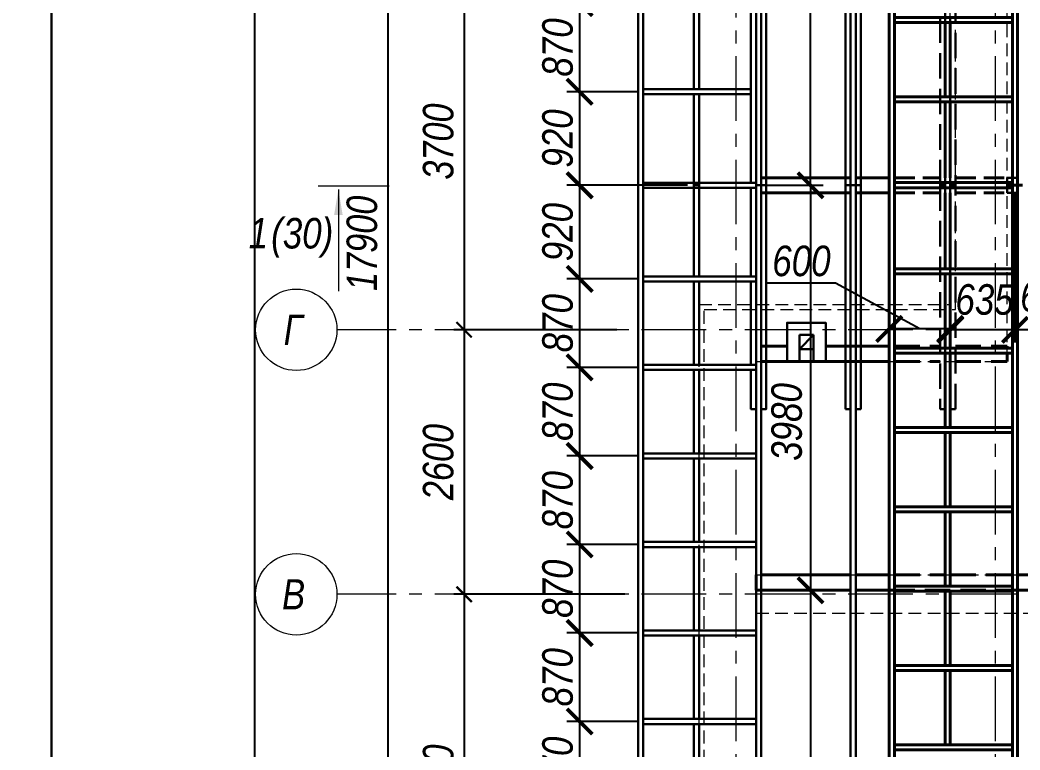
# Model space of a CAD drawing. Header units: millimetres. Extents: x 1582001 to 3303937, y 226471 to 491235.
# Drawn here: x 1749691 to 1759522, y 303317 to 310492 of the extents above; entities that cross this region are included whole.
import ezdxf
from ezdxf.enums import TextEntityAlignment as Align

# ---------------------------------------------------------------- set-up
doc = ezdxf.new("R2010")
doc.units = ezdxf.units.MM
for name, pattern in [('CENTER', [50.8, 31.75, -6.35, 6.35, -6.35]), ('gost5', [7, 5, -2, 0]), ('HIDDEN', [0.375, 0.25, -0.125])]:
    doc.linetypes.add(name, pattern=pattern)
doc.layers.get('Defpoints').update_dxf_attribs({"color": 255, "lineweight": 30})
for name, color, linetype, lineweight in [('Кровля', 232, 'Continuous', 25), ('Оси', 251, 'CENTER', 9), ('Основная', 250, 'Continuous', 40), ('Перегородки', 202, 'Continuous', 30), ('Пунктир', 253, 'HIDDEN', 18), ('Размеры', 7, 'Continuous', 18), ('Стены', 244, 'Continuous', 30), ('Стены несущие', 7, 'Continuous', 40), ('Утеплитель', 145, 'Continuous', 9)]:
    doc.layers.add(name, color=color, linetype=linetype, lineweight=lineweight)
doc.layers.add('Формуляр', color=138, linetype='Continuous')
doc.styles.add('GOST 2.304', font='ARIALNI.TTF', dxfattribs={"width": 0.98, "height": 300})
doc.styles.get("Standard").update_dxf_attribs({"font": 'ARIALNI.TTF', "height": 300})
doc.styles.add('style', font='ARIALNI.TTF', dxfattribs={"width": 0.98, "height": 300})
doc.dimstyles.new('ISO-25', dxfattribs={"dimscale": 100, "dimtxt": 2.5, "dimasz": 2.5, "dimexe": 1.25, "dimexo": 0.625, "dimtad": 1, "dimdec": 0, "dimtxsty": 'Standard', "dimblk": 'ARCHTICK', "dimcen": 2.5, "dimadec": 0, "dimazin": 0, "dimtfac": 1, "dimtdec": 0, "dimtmove": 0, "dimatfit": 3, "dimfxl": 0, "dimarcsym": 0})
doc.dimstyles.new('М100', dxfattribs={"dimtxt": 600, "dimasz": 150, "dimexe": 100, "dimexo": 200, "dimgap": 100, "dimtad": 1, "dimdec": 0, "dimtxsty": 'style', "dimblk": 'ARCHTICK', "dimcen": 150, "dimdle": 100, "dimclrt": 256, "dimadec": 0, "dimazin": 0, "dimtfac": 1, "dimtdec": 0, "dimtmove": 1, "dimatfit": 3, "dimldrblk": 'NONE', "dimfxl": 0, "dimarcsym": 0})

# ---------------------------------------------------------------- blocks, each defined once
blk = doc.blocks.new('_ArchTick')
at = {"color": 0, "linetype": 'ByBlock', "const_width": 0.15}
blk.add_lwpolyline([(-0.5, -0.5), (0.5, 0.5)], dxfattribs=at)
blk = doc.blocks.new('*D1275')
at = {"layer": 'Defpoints', "color": 0, "lineweight": -3, "transparency": 16777216}
for p in [(1755757.3, 307447.4), (1754057.3, 304847.4), (1755837.3, 304847.4)]:
    blk.add_point(p, dxfattribs=at)
at = {"layer": 'Размеры', "color": 0, "lineweight": -2, "transparency": 16777216}
for p, q in [((1754057.3, 307547.4), (1754057.3, 304747.4)), ((1755557.3, 307447.4), (1753957.3, 307447.4)), ((1755637.3, 304847.4), (1753957.3, 304847.4))]:
    blk.add_line(p, q, dxfattribs=at)
at = {"layer": 'Размеры', "color": 0, "lineweight": -2, "transparency": 16777216, "xscale": 150, "yscale": 150, "zscale": 150}
for p, rotation in [((1754057.3, 307447.4), 90), ((1754057.3, 304847.4), 270)]:
    blk.add_blockref('_ArchTick', p, dxfattribs=dict(at, rotation=rotation))
at = {"layer": 'Размеры', "transparency": 16777216, "insert": (1753804.2, 306147.4), "char_height": 300, "attachment_point": 5, "rotation": 90, "style": 'style'}
blk.add_mtext('2600', dxfattribs=at)
blk = doc.blocks.new('_None')
blk = doc.blocks.new('*D1495')
at = {"layer": 'Defpoints', "color": 0, "lineweight": -3, "transparency": 16777216}
for p in [(1755837.3, 304847.4), (1754057.3, 301147.4), (1755757.3, 301147.4)]:
    blk.add_point(p, dxfattribs=at)
at = {"layer": 'Размеры', "color": 0, "lineweight": -2, "transparency": 16777216}
for p, q in [((1754057.3, 304947.4), (1754057.3, 301047.4)), ((1755637.3, 304847.4), (1753957.3, 304847.4)), ((1755557.3, 301147.4), (1753957.3, 301147.4))]:
    blk.add_line(p, q, dxfattribs=at)
at = {"layer": 'Размеры', "color": 0, "lineweight": -2, "transparency": 16777216, "xscale": 150, "yscale": 150, "zscale": 150}
for p, rotation in [((1754057.3, 304847.4), 90), ((1754057.3, 301147.4), 270)]:
    blk.add_blockref('_ArchTick', p, dxfattribs=dict(at, rotation=rotation))
at = {"layer": 'Размеры', "transparency": 16777216, "insert": (1753804.2, 302997.4), "char_height": 300, "attachment_point": 5, "rotation": 90, "style": 'style'}
blk.add_mtext('3700', dxfattribs=at)
blk = doc.blocks.new('*D1498')
at = {"layer": 'Defpoints', "color": 0, "lineweight": -3, "transparency": 16777216}
for p in [(1755767.3, 311147.4), (1754057.3, 307447.4), (1755757.3, 307447.4)]:
    blk.add_point(p, dxfattribs=at)
at = {"layer": 'Размеры', "color": 0, "lineweight": -2, "transparency": 16777216}
for p, q in [((1754057.3, 311247.4), (1754057.3, 307347.4)), ((1755567.3, 311147.4), (1753957.3, 311147.4)), ((1755557.3, 307447.4), (1753957.3, 307447.4))]:
    blk.add_line(p, q, dxfattribs=at)
at = {"layer": 'Размеры', "color": 0, "lineweight": -2, "transparency": 16777216, "xscale": 150, "yscale": 150, "zscale": 150}
for p, rotation in [((1754057.3, 311147.4), 90), ((1754057.3, 307447.4), 270)]:
    blk.add_blockref('_ArchTick', p, dxfattribs=dict(at, rotation=rotation))
at = {"layer": 'Размеры', "transparency": 16777216, "insert": (1753804.2, 309297.4), "char_height": 300, "attachment_point": 5, "rotation": 90, "style": 'style'}
blk.add_mtext('3700', dxfattribs=at)
blk = doc.blocks.new('*D1500')
at = {"layer": 'Defpoints', "color": 0, "lineweight": -3, "transparency": 16777216}
for p in [(1755467.3, 317247.4), (1753307.3, 299347.4), (1755757.3, 299347.4)]:
    blk.add_point(p, dxfattribs=at)
at = {"layer": 'Размеры', "color": 0, "lineweight": -2, "transparency": 16777216}
for p, q in [((1753307.3, 317347.4), (1753307.3, 299247.4)), ((1755267.3, 317247.4), (1753207.3, 317247.4)), ((1755557.3, 299347.4), (1753207.3, 299347.4))]:
    blk.add_line(p, q, dxfattribs=at)
at = {"layer": 'Размеры', "color": 0, "lineweight": -2, "transparency": 16777216, "xscale": 150, "yscale": 150, "zscale": 150}
for p, rotation in [((1753307.3, 317247.4), 90), ((1753307.3, 299347.4), 270)]:
    blk.add_blockref('_ArchTick', p, dxfattribs=dict(at, rotation=rotation))
at = {"layer": 'Размеры', "transparency": 16777216, "insert": (1753054.2, 308297.4), "char_height": 300, "attachment_point": 5, "rotation": 90, "style": 'style'}
blk.add_mtext('17900', dxfattribs=at)
blk = doc.blocks.new('*D1674')
at = {"layer": 'Defpoints', "color": 0, "lineweight": -3, "ltscale": 100, "transparency": 16777216}
for p in [(1756977.3, 308867.4), (1756977.3, 304887.4), (1757463, 304887.4)]:
    blk.add_point(p, dxfattribs=at)
at = {"layer": 'Размеры', "color": 0, "lineweight": -2, "ltscale": 100, "transparency": 16777216}
for p, q in [((1757039.8, 308867.4), (1757588, 308867.4)), ((1757463, 308867.4), (1757463, 304887.4)), ((1757039.8, 304887.4), (1757588, 304887.4))]:
    blk.add_line(p, q, dxfattribs=at)
at = {"layer": 'Размеры', "color": 0, "lineweight": -2, "ltscale": 100, "transparency": 16777216, "xscale": 250, "yscale": 250, "zscale": 250}
for p, rotation in [((1757463, 308867.4), 90), ((1757463, 304887.4), 270)]:
    blk.add_blockref('_ArchTick', p, dxfattribs=dict(at, rotation=rotation))
at = {"layer": 'Размеры', "color": 0, "ltscale": 100, "transparency": 16777216, "insert": (1757229.7, 306541.5), "char_height": 300, "attachment_point": 5, "rotation": 90}
blk.add_mtext('3980', dxfattribs=at)
blk = doc.blocks.new('*D1675')
at = {"layer": 'Defpoints', "color": 0, "lineweight": -3, "ltscale": 100, "transparency": 16777216}
for p in [(1756977.3, 304887.4), (1756977.3, 299347.4), (1757463, 299347.4)]:
    blk.add_point(p, dxfattribs=at)
at = {"layer": 'Размеры', "color": 0, "lineweight": -2, "ltscale": 100, "transparency": 16777216}
for p, q in [((1757039.8, 304887.4), (1757588, 304887.4)), ((1757463, 304887.4), (1757463, 299347.4)), ((1757039.8, 299347.4), (1757588, 299347.4))]:
    blk.add_line(p, q, dxfattribs=at)
at = {"layer": 'Размеры', "color": 0, "lineweight": -2, "ltscale": 100, "transparency": 16777216, "xscale": 250, "yscale": 250, "zscale": 250}
for p, rotation in [((1757463, 304887.4), 90), ((1757463, 299347.4), 270)]:
    blk.add_blockref('_ArchTick', p, dxfattribs=dict(at, rotation=rotation))
at = {"layer": 'Размеры', "color": 0, "ltscale": 100, "transparency": 16777216, "insert": (1757247.4, 302117.4), "char_height": 300, "attachment_point": 5, "rotation": 90}
blk.add_mtext('5540', dxfattribs=at)
blk = doc.blocks.new('*D1677')
at = {"layer": 'Defpoints', "color": 0, "lineweight": -3, "ltscale": 100, "transparency": 16777216}
for p in [(1756927.3, 314424.7), (1757463, 314424.7), (1756977.3, 308867.4)]:
    blk.add_point(p, dxfattribs=at)
at = {"layer": 'Размеры', "color": 0, "lineweight": -2, "ltscale": 100, "transparency": 16777216}
for p, q in [((1756989.8, 314424.7), (1757588, 314424.7)), ((1757463, 308867.4), (1757463, 314424.7)), ((1757039.8, 308867.4), (1757588, 308867.4))]:
    blk.add_line(p, q, dxfattribs=at)
at = {"layer": 'Размеры', "color": 0, "lineweight": -2, "ltscale": 100, "transparency": 16777216, "xscale": 250, "yscale": 250, "zscale": 250}
for p, rotation in [((1757463, 314424.7), 90), ((1757463, 308867.4), 270)]:
    blk.add_blockref('_ArchTick', p, dxfattribs=dict(at, rotation=rotation))
at = {"layer": 'Размеры', "color": 0, "ltscale": 100, "transparency": 16777216, "insert": (1757247.4, 311646.1), "char_height": 300, "attachment_point": 5, "rotation": 90}
blk.add_mtext('5550 ', dxfattribs=at)
blk = doc.blocks.new('*D1694')
at = {"layer": 'Defpoints', "color": 0, "lineweight": -3, "ltscale": 100, "transparency": 16777216}
for p in [(1759472.3, 308867.4), (1760132.3, 308867.4), (1759472.3, 307447.4)]:
    blk.add_point(p, dxfattribs=at)
at = {"layer": 'Размеры', "color": 0, "lineweight": -2, "ltscale": 100, "transparency": 16777216}
for p, q in [((1759472.3, 308804.9), (1759472.3, 307322.4)), ((1760132.3, 308804.9), (1760132.3, 307322.4)), ((1760132.3, 307447.4), (1759472.3, 307447.4))]:
    blk.add_line(p, q, dxfattribs=at)
at = {"layer": 'Размеры', "color": 0, "lineweight": -2, "ltscale": 100, "transparency": 16777216, "xscale": 250, "yscale": 250, "zscale": 250, "rotation": 180}
blk.add_blockref('_ArchTick', (1759472.3, 307447.4), dxfattribs=at)
at = {"layer": 'Размеры', "color": 0, "lineweight": -2, "ltscale": 100, "transparency": 16777216, "xscale": 250, "yscale": 250, "zscale": 250}
blk.add_blockref('_ArchTick', (1760132.3, 307447.4), dxfattribs=at)
at = {"layer": 'Размеры', "color": 0, "ltscale": 100, "transparency": 16777216, "insert": (1759810.7, 307775.4), "char_height": 300, "attachment_point": 5}
blk.add_mtext('660', dxfattribs=at)
blk = doc.blocks.new('*D1714')
at = {"layer": 'Defpoints', "color": 0, "lineweight": -3, "ltscale": 100, "transparency": 16777216}
for p in [(1758837.3, 308867.4), (1759472.3, 308867.4), (1758837.3, 307447.4)]:
    blk.add_point(p, dxfattribs=at)
at = {"layer": 'Размеры', "color": 0, "lineweight": -2, "ltscale": 100, "transparency": 16777216}
for p, q in [((1758837.3, 308804.9), (1758837.3, 307322.4)), ((1759472.3, 308804.9), (1759472.3, 307322.4)), ((1759472.3, 307447.4), (1758837.3, 307447.4))]:
    blk.add_line(p, q, dxfattribs=at)
at = {"layer": 'Размеры', "color": 0, "lineweight": -2, "ltscale": 100, "transparency": 16777216, "xscale": 250, "yscale": 250, "zscale": 250, "rotation": 180}
blk.add_blockref('_ArchTick', (1758837.3, 307447.4), dxfattribs=at)
at = {"layer": 'Размеры', "color": 0, "lineweight": -2, "ltscale": 100, "transparency": 16777216, "xscale": 250, "yscale": 250, "zscale": 250}
blk.add_blockref('_ArchTick', (1759472.3, 307447.4), dxfattribs=at)
at = {"layer": 'Размеры', "color": 0, "ltscale": 100, "transparency": 16777216, "insert": (1759173.8, 307743.5), "char_height": 300, "attachment_point": 5}
blk.add_mtext('635', dxfattribs=at)
blk = doc.blocks.new('*D1715')
at = {"layer": 'Defpoints', "color": 0, "lineweight": -3, "ltscale": 100, "transparency": 16777216}
for p in [(1758237.3, 308063.6), (1758837.3, 308063.6), (1758237.3, 307455.5)]:
    blk.add_point(p, dxfattribs=at)
at = {"layer": 'Размеры', "color": 0, "lineweight": -2, "ltscale": 100, "transparency": 16777216}
for p, q in [((1758237.3, 308001.1), (1758237.3, 307330.5)), ((1758837.3, 308001.1), (1758837.3, 307330.5)), ((1757710, 307907), (1757037, 307907)), ((1758537.3, 307455.5), (1757710, 307907)), ((1758837.3, 307455.5), (1758237.3, 307455.5))]:
    blk.add_line(p, q, dxfattribs=at)
at = {"layer": 'Размеры', "color": 0, "lineweight": -2, "ltscale": 100, "transparency": 16777216, "xscale": 250, "yscale": 250, "zscale": 250, "rotation": 180}
blk.add_blockref('_ArchTick', (1758237.3, 307455.5), dxfattribs=at)
at = {"layer": 'Размеры', "color": 0, "lineweight": -2, "ltscale": 100, "transparency": 16777216, "xscale": 250, "yscale": 250, "zscale": 250}
blk.add_blockref('_ArchTick', (1758837.3, 307455.5), dxfattribs=at)
at = {"layer": 'Размеры', "color": 0, "ltscale": 100, "transparency": 16777216, "insert": (1757373.5, 308122.6), "char_height": 300, "attachment_point": 5}
blk.add_mtext('600', dxfattribs=at)
blk = doc.blocks.new('*D1730')
at = {"layer": 'Defpoints', "color": 0, "lineweight": -3, "ltscale": 100, "transparency": 16777216}
for p in [(1755817.3, 310657.4), (1755193.2, 309787.4), (1755817.3, 309787.4)]:
    blk.add_point(p, dxfattribs=at)
at = {"layer": 'Размеры', "color": 0, "lineweight": -2, "ltscale": 100, "transparency": 16777216}
for p, q in [((1755754.8, 310657.4), (1755068.2, 310657.4)), ((1755193.2, 310657.4), (1755193.2, 309787.4)), ((1755754.8, 309787.4), (1755068.2, 309787.4))]:
    blk.add_line(p, q, dxfattribs=at)
at = {"layer": 'Размеры', "color": 0, "lineweight": -2, "ltscale": 100, "transparency": 16777216, "xscale": 250, "yscale": 250, "zscale": 250}
for p, rotation in [((1755193.2, 310657.4), 90), ((1755193.2, 309787.4), 270)]:
    blk.add_blockref('_ArchTick', p, dxfattribs=dict(at, rotation=rotation))
at = {"layer": 'Размеры', "color": 0, "ltscale": 100, "transparency": 16777216, "insert": (1754977.5, 310222.4), "char_height": 300, "attachment_point": 5, "rotation": 90}
blk.add_mtext('870', dxfattribs=at)
blk = doc.blocks.new('*D1731')
at = {"layer": 'Defpoints', "color": 0, "lineweight": -3, "ltscale": 100, "transparency": 16777216}
for p in [(1755817.3, 309787.4), (1755193.2, 308867.4), (1756317.3, 308867.4)]:
    blk.add_point(p, dxfattribs=at)
at = {"layer": 'Размеры', "color": 0, "lineweight": -2, "ltscale": 100, "transparency": 16777216}
for p, q in [((1755754.8, 309787.4), (1755068.2, 309787.4)), ((1755193.2, 309787.4), (1755193.2, 308867.4)), ((1756254.8, 308867.4), (1755068.2, 308867.4))]:
    blk.add_line(p, q, dxfattribs=at)
at = {"layer": 'Размеры', "color": 0, "lineweight": -2, "ltscale": 100, "transparency": 16777216, "xscale": 250, "yscale": 250, "zscale": 250}
for p, rotation in [((1755193.2, 309787.4), 90), ((1755193.2, 308867.4), 270)]:
    blk.add_blockref('_ArchTick', p, dxfattribs=dict(at, rotation=rotation))
at = {"layer": 'Размеры', "color": 0, "ltscale": 100, "transparency": 16777216, "insert": (1754977.5, 309327.4), "char_height": 300, "attachment_point": 5, "rotation": 90}
blk.add_mtext('920', dxfattribs=at)
blk = doc.blocks.new('*D1732')
at = {"layer": 'Defpoints', "color": 0, "lineweight": -3, "ltscale": 100, "transparency": 16777216}
for p in [(1756254.8, 308867.4), (1755193.2, 307947.4), (1755817.3, 307947.4)]:
    blk.add_point(p, dxfattribs=at)
at = {"layer": 'Размеры', "color": 0, "lineweight": -2, "ltscale": 100, "transparency": 16777216}
for p, q in [((1756192.3, 308867.4), (1755068.2, 308867.4)), ((1755193.2, 308867.4), (1755193.2, 307947.4)), ((1755754.8, 307947.4), (1755068.2, 307947.4))]:
    blk.add_line(p, q, dxfattribs=at)
at = {"layer": 'Размеры', "color": 0, "lineweight": -2, "ltscale": 100, "transparency": 16777216, "xscale": 250, "yscale": 250, "zscale": 250}
for p, rotation in [((1755193.2, 308867.4), 90), ((1755193.2, 307947.4), 270)]:
    blk.add_blockref('_ArchTick', p, dxfattribs=dict(at, rotation=rotation))
at = {"layer": 'Размеры', "color": 0, "ltscale": 100, "transparency": 16777216, "insert": (1754977.5, 308407.4), "char_height": 300, "attachment_point": 5, "rotation": 90}
blk.add_mtext('920', dxfattribs=at)
blk = doc.blocks.new('*D1733')
at = {"layer": 'Defpoints', "color": 0, "lineweight": -3, "ltscale": 100, "transparency": 16777216}
for p in [(1755817.3, 307947.4), (1755193.2, 307077.4), (1755817.3, 307077.4)]:
    blk.add_point(p, dxfattribs=at)
at = {"layer": 'Размеры', "color": 0, "lineweight": -2, "ltscale": 100, "transparency": 16777216}
for p, q in [((1755754.8, 307947.4), (1755068.2, 307947.4)), ((1755193.2, 307947.4), (1755193.2, 307077.4)), ((1755754.8, 307077.4), (1755068.2, 307077.4))]:
    blk.add_line(p, q, dxfattribs=at)
at = {"layer": 'Размеры', "color": 0, "lineweight": -2, "ltscale": 100, "transparency": 16777216, "xscale": 250, "yscale": 250, "zscale": 250}
for p, rotation in [((1755193.2, 307947.4), 90), ((1755193.2, 307077.4), 270)]:
    blk.add_blockref('_ArchTick', p, dxfattribs=dict(at, rotation=rotation))
at = {"layer": 'Размеры', "color": 0, "ltscale": 100, "transparency": 16777216, "insert": (1754977.5, 307512.4), "char_height": 300, "attachment_point": 5, "rotation": 90}
blk.add_mtext('870', dxfattribs=at)
blk = doc.blocks.new('*D1734')
at = {"layer": 'Defpoints', "color": 0, "lineweight": -3, "ltscale": 100, "transparency": 16777216}
for p in [(1755817.3, 307077.4), (1755193.2, 306207.4), (1755817.3, 306207.4)]:
    blk.add_point(p, dxfattribs=at)
at = {"layer": 'Размеры', "color": 0, "lineweight": -2, "ltscale": 100, "transparency": 16777216}
for p, q in [((1755754.8, 307077.4), (1755068.2, 307077.4)), ((1755193.2, 307077.4), (1755193.2, 306207.4)), ((1755754.8, 306207.4), (1755068.2, 306207.4))]:
    blk.add_line(p, q, dxfattribs=at)
at = {"layer": 'Размеры', "color": 0, "lineweight": -2, "ltscale": 100, "transparency": 16777216, "xscale": 250, "yscale": 250, "zscale": 250}
for p, rotation in [((1755193.2, 307077.4), 90), ((1755193.2, 306207.4), 270)]:
    blk.add_blockref('_ArchTick', p, dxfattribs=dict(at, rotation=rotation))
at = {"layer": 'Размеры', "color": 0, "ltscale": 100, "transparency": 16777216, "insert": (1754977.5, 306642.4), "char_height": 300, "attachment_point": 5, "rotation": 90}
blk.add_mtext('870', dxfattribs=at)
blk = doc.blocks.new('*D1735')
at = {"layer": 'Defpoints', "color": 0, "lineweight": -3, "ltscale": 100, "transparency": 16777216}
for p in [(1755817.3, 306207.4), (1755193.2, 305337.4), (1755817.3, 305337.4)]:
    blk.add_point(p, dxfattribs=at)
at = {"layer": 'Размеры', "color": 0, "lineweight": -2, "ltscale": 100, "transparency": 16777216}
for p, q in [((1755754.8, 306207.4), (1755068.2, 306207.4)), ((1755193.2, 306207.4), (1755193.2, 305337.4)), ((1755754.8, 305337.4), (1755068.2, 305337.4))]:
    blk.add_line(p, q, dxfattribs=at)
at = {"layer": 'Размеры', "color": 0, "lineweight": -2, "ltscale": 100, "transparency": 16777216, "xscale": 250, "yscale": 250, "zscale": 250}
for p, rotation in [((1755193.2, 306207.4), 90), ((1755193.2, 305337.4), 270)]:
    blk.add_blockref('_ArchTick', p, dxfattribs=dict(at, rotation=rotation))
at = {"layer": 'Размеры', "color": 0, "ltscale": 100, "transparency": 16777216, "insert": (1754977.5, 305772.4), "char_height": 300, "attachment_point": 5, "rotation": 90}
blk.add_mtext('870', dxfattribs=at)
blk = doc.blocks.new('*D1736')
at = {"layer": 'Defpoints', "color": 0, "lineweight": -3, "ltscale": 100, "transparency": 16777216}
for p in [(1755817.3, 305337.4), (1755193.2, 304467.4), (1755817.3, 304467.4)]:
    blk.add_point(p, dxfattribs=at)
at = {"layer": 'Размеры', "color": 0, "lineweight": -2, "ltscale": 100, "transparency": 16777216}
for p, q in [((1755754.8, 305337.4), (1755068.2, 305337.4)), ((1755193.2, 305337.4), (1755193.2, 304467.4)), ((1755754.8, 304467.4), (1755068.2, 304467.4))]:
    blk.add_line(p, q, dxfattribs=at)
at = {"layer": 'Размеры', "color": 0, "lineweight": -2, "ltscale": 100, "transparency": 16777216, "xscale": 250, "yscale": 250, "zscale": 250}
for p, rotation in [((1755193.2, 305337.4), 90), ((1755193.2, 304467.4), 270)]:
    blk.add_blockref('_ArchTick', p, dxfattribs=dict(at, rotation=rotation))
at = {"layer": 'Размеры', "color": 0, "ltscale": 100, "transparency": 16777216, "insert": (1754977.5, 304902.4), "char_height": 300, "attachment_point": 5, "rotation": 90}
blk.add_mtext('870', dxfattribs=at)
blk = doc.blocks.new('*D1279')
at = {"layer": 'Defpoints', "color": 0, "lineweight": -3, "ltscale": 100, "transparency": 16777216}
for p in [(1755817.3, 304467.4), (1755193.2, 303597.4), (1755817.3, 303597.4)]:
    blk.add_point(p, dxfattribs=at)
at = {"layer": 'Размеры', "color": 0, "lineweight": -2, "ltscale": 100, "transparency": 16777216}
for p, q in [((1755754.8, 304467.4), (1755068.2, 304467.4)), ((1755193.2, 304467.4), (1755193.2, 303597.4)), ((1755754.8, 303597.4), (1755068.2, 303597.4))]:
    blk.add_line(p, q, dxfattribs=at)
at = {"layer": 'Размеры', "color": 0, "lineweight": -2, "ltscale": 100, "transparency": 16777216, "xscale": 250, "yscale": 250, "zscale": 250}
for p, rotation in [((1755193.2, 304467.4), 90), ((1755193.2, 303597.4), 270)]:
    blk.add_blockref('_ArchTick', p, dxfattribs=dict(at, rotation=rotation))
at = {"layer": 'Размеры', "color": 0, "ltscale": 100, "transparency": 16777216, "insert": (1754977.5, 304032.4), "char_height": 300, "attachment_point": 5, "rotation": 90}
blk.add_mtext('870', dxfattribs=at)
blk = doc.blocks.new('*D1737')
at = {"layer": 'Defpoints', "color": 0, "lineweight": -3, "ltscale": 100, "transparency": 16777216}
for p in [(1755817.3, 303597.4), (1755193.2, 302727.4), (1755817.3, 302727.4)]:
    blk.add_point(p, dxfattribs=at)
at = {"layer": 'Размеры', "color": 0, "lineweight": -2, "ltscale": 100, "transparency": 16777216}
for p, q in [((1755754.8, 303597.4), (1755068.2, 303597.4)), ((1755193.2, 303597.4), (1755193.2, 302727.4)), ((1755754.8, 302727.4), (1755068.2, 302727.4))]:
    blk.add_line(p, q, dxfattribs=at)
at = {"layer": 'Размеры', "color": 0, "lineweight": -2, "ltscale": 100, "transparency": 16777216, "xscale": 250, "yscale": 250, "zscale": 250}
for p, rotation in [((1755193.2, 303597.4), 90), ((1755193.2, 302727.4), 270)]:
    blk.add_blockref('_ArchTick', p, dxfattribs=dict(at, rotation=rotation))
at = {"layer": 'Размеры', "color": 0, "ltscale": 100, "transparency": 16777216, "insert": (1754977.5, 303162.4), "char_height": 300, "attachment_point": 5, "rotation": 90}
blk.add_mtext('870', dxfattribs=at)

msp = doc.modelspace()

# ---------------------------------------------------------------- linework, layer by layer
at = {"layer": 'Кровля'}
msp.add_line((1758237.3, 308867.4), (1758237.3, 298307.4), dxfattribs=at)
at = {"layer": 'Оси', "ltscale": 20}
for p, q in [((1756727.3, 317247.4), (1756727.3, 295441.3)), ((1759277.3, 317247.4), (1759277.3, 295441.3)), ((1771677.3, 307447.4), (1752807.3, 307447.4)), ((1771677.3, 304847.4), (1752807.3, 304847.4))]:
    msp.add_line(p, q, dxfattribs=at)
at = {"layer": 'Оси', "linetype": 'Continuous', "ltscale": 100}
for centre in [(1752407.3, 307447.4), (1752407.3, 307447.4), (1752407.3, 304847.4), (1752407.3, 304847.4)]:
    msp.add_circle(centre, 400, dxfattribs=at)
at = {"layer": 'Основная', "ltscale": 2.5}
for p, q in [((1756977.3, 308942.4), (1757857.3, 308942.4)), ((1757907.3, 308942.4), (1758237.3, 308942.4)), ((1756977.3, 308792.4), (1757857.3, 308792.4)), ((1757907.3, 308792.4), (1758237.3, 308792.4))]:
    msp.add_line(p, q, dxfattribs=at)
at = {"layer": 'Основная', "linetype": 'gost5', "ltscale": 40}
for p, q in [((1758287.3, 308942.4), (1758737.3, 308942.4)), ((1758887.3, 308942.4), (1759447.3, 308942.4)), ((1758287.3, 308792.4), (1758737.3, 308792.4)), ((1758887.3, 308792.4), (1759447.3, 308792.4))]:
    msp.add_line(p, q, dxfattribs=at)
at = {"layer": 'Основная', "ltscale": 2.5}
msp.add_lwpolyline([(1765559.3, 318287.4), (1772527.3, 318287.4), (1772527.3, 298307.4), (1758237.3, 298307.4), (1758237.3, 312177.4), (1772527.3, 312177.4), (1772527.3, 305607.4), (1769162.3, 305607.4)], dxfattribs=at)
at = {"layer": 'Перегородки'}
for p, q in [((1757493, 307397.4), (1757353, 307257.4)), ((1757353, 307397.4), (1757493, 307397.4)), ((1757353, 307257.4), (1757353, 307397.4)), ((1757493, 307397.4), (1757493, 307257.4)), ((1757493, 307257.4), (1757353, 307257.4)), ((1757353, 307257.4), (1757353, 307137.4)), ((1757493, 307257.4), (1757493, 307137.4))]:
    msp.add_line(p, q, dxfattribs=at)
msp.add_lwpolyline([(1757233, 307137.4), (1757613, 307137.4), (1757613, 307517.4), (1757233, 307517.4)], close=True, dxfattribs=at)
at = {"layer": 'Пунктир', "ltscale": 500}
for p, q in [((1756927.3, 305037.4), (1766427.3, 305037.4)), ((1766427.3, 304657.7), (1756927.3, 304657.7))]:
    msp.add_line(p, q, dxfattribs=at)
for points in [[(1758887.3, 314637.4), (1764857.3, 314637.4), (1764857.3, 313347.4), (1766297.3, 313347.4), (1766297.3, 317637.4), (1771877.3, 317637.4), (1771877.3, 298957.4), (1766297.3, 298957.4), (1766297.3, 300757.4), (1756417.3, 300757.4), (1756417.3, 307647.4), (1758887.3, 307647.4), (1758887.3, 314637.4)], [(1756927.3, 305037.4), (1756927.3, 307137.4), (1759397.3, 307137.4), (1759397.3, 311147.4)], [(1771367.3, 304017.4), (1771367.3, 299467.4), (1766807.3, 299467.4), (1766807.3, 301267.4), (1756927.3, 301267.4), (1756927.3, 304657.7)]]:
    msp.add_lwpolyline(points, dxfattribs=at)
at = {"layer": 'Размеры', "linetype": 'Continuous', "ltscale": 100}
for p, q in [((1752621.6, 308861.8), (1753321.6, 308861.8)), ((1752821.6, 308826.8), (1752821.6, 307826.8))]:
    msp.add_line(p, q, dxfattribs=at)
msp.add_solid([(1752821.6, 308826.8), (1752863.5, 308576.5), (1752779.7, 308576.5)], dxfattribs=at)
at = {"layer": 'Стены', "ltscale": 100}
for p, q in [((1755767.3, 298307.4), (1755767.3, 315287.4)), ((1755817.3, 298357.4), (1755817.3, 315237.4)), ((1755767.3, 308867.4), (1755767.3, 298307.4)), ((1756317.3, 308867.4), (1756367.3, 308867.4)), ((1756927.3, 308867.4), (1756977.3, 308867.4)), ((1756927.3, 299347.4), (1756927.3, 308867.4)), ((1756977.3, 298357.4), (1756977.3, 308867.4)), ((1757857.3, 308867.4), (1757907.3, 308867.4)), ((1757857.3, 299347.4), (1757857.3, 308867.4)), ((1757907.3, 298357.4), (1757907.3, 308867.4))]:
    msp.add_line(p, q, dxfattribs=at)
for points in [[(1756977.3, 308867.4), (1756977.3, 314424.7), (1756927.3, 314424.7), (1756927.3, 308867.4)], [(1757907.3, 308867.4), (1757907.3, 314424.7), (1757857.3, 314424.7), (1757857.3, 308867.4)], [(1756877.3, 310682.4), (1756877.3, 311067.4), (1756927.3, 311067.4), (1756927.3, 308867.4)], [(1756317.3, 310632.4), (1756317.3, 309812.4)], [(1756367.3, 309812.4), (1756367.3, 310632.4)], [(1756877.3, 308893.1), (1756877.3, 310632.4)], [(1756877.3, 309762.4), (1755817.3, 309762.4), (1755817.3, 309812.4), (1756877.3, 309812.4)], [(1756927.3, 309812.4), (1756927.3, 309762.4)], [(1756317.3, 309762.4), (1756317.3, 308867.4)], [(1756367.3, 308867.4), (1756367.3, 309762.4)], [(1756317.3, 307972.4), (1756317.3, 308867.4)], [(1756367.3, 308867.4), (1756367.3, 307972.4)], [(1756877.3, 306667.4), (1756927.3, 306667.4), (1756927.3, 308867.4)], [(1756877.3, 307972.4), (1756877.3, 308843.1)], [(1756977.3, 308867.4), (1756977.3, 304887.4), (1756927.3, 304887.4), (1756927.3, 308867.4)], [(1756977.3, 306667.4), (1757027.3, 306667.4), (1757027.3, 308867.4), (1756977.3, 308867.4)], [(1756317.3, 307102.4), (1756317.3, 307922.4)], [(1756367.3, 307922.4), (1756367.3, 307102.4)], [(1756877.3, 307102.4), (1756877.3, 307922.4)], [(1756317.3, 306232.4), (1756317.3, 307052.4)], [(1756367.3, 307052.4), (1756367.3, 306232.4)], [(1756927.3, 306667.4), (1756877.3, 306667.4), (1756877.3, 307052.4)], [(1756317.3, 305362.4), (1756317.3, 306182.4)], [(1756367.3, 306182.4), (1756367.3, 305362.4)], [(1756317.3, 304492.4), (1756317.3, 305312.4)], [(1756367.3, 305312.4), (1756367.3, 304492.4)], [(1756317.3, 303622.4), (1756317.3, 304442.4)], [(1756367.3, 304442.4), (1756367.3, 303622.4)], [(1756317.3, 302752.4), (1756317.3, 303572.4)], [(1756367.3, 303572.4), (1756367.3, 302752.4)]]:
    msp.add_lwpolyline(points, dxfattribs=at)
for points in [[(1756977.3, 311067.4), (1757027.3, 311067.4), (1757027.3, 308867.4), (1756977.3, 308867.4)], [(1757807.3, 311067.4), (1757857.3, 311067.4), (1757857.3, 308867.4), (1757807.3, 308867.4)], [(1757907.3, 311067.4), (1757957.3, 311067.4), (1757957.3, 308867.4), (1757907.3, 308867.4)], [(1756927.3, 308893.1), (1755817.3, 308893.1), (1755817.3, 308843.1), (1756927.3, 308843.1)], [(1757807.3, 306667.4), (1757857.3, 306667.4), (1757857.3, 308867.4), (1757807.3, 308867.4)], [(1757907.3, 306667.4), (1757957.3, 306667.4), (1757957.3, 308867.4), (1757907.3, 308867.4)], [(1756927.3, 307972.4), (1755817.3, 307972.4), (1755817.3, 307922.4), (1756927.3, 307922.4)], [(1756927.3, 307102.4), (1755817.3, 307102.4), (1755817.3, 307052.4), (1756927.3, 307052.4)], [(1756927.3, 306232.4), (1755817.3, 306232.4), (1755817.3, 306182.4), (1756927.3, 306182.4)], [(1756927.3, 305362.4), (1755817.3, 305362.4), (1755817.3, 305312.4), (1756927.3, 305312.4)], [(1756927.3, 304492.4), (1755817.3, 304492.4), (1755817.3, 304442.4), (1756927.3, 304442.4)], [(1756927.3, 303622.4), (1755817.3, 303622.4), (1755817.3, 303572.4), (1756927.3, 303572.4)]]:
    msp.add_lwpolyline(points, close=True, dxfattribs=at)
at = {"layer": 'Стены', "linetype": 'gost5', "ltscale": 50}
for points in [[(1758737.3, 311067.4), (1758787.3, 311067.4), (1758787.3, 308867.4), (1758737.3, 308867.4)], [(1758837.3, 311067.4), (1758887.3, 311067.4), (1758887.3, 308867.4), (1758837.3, 308867.4)], [(1758737.3, 306667.4), (1758787.3, 306667.4), (1758787.3, 308867.4), (1758737.3, 308867.4)], [(1758837.3, 306667.4), (1758887.3, 306667.4), (1758887.3, 308867.4), (1758837.3, 308867.4)]]:
    msp.add_lwpolyline(points, close=True, dxfattribs=at)
at = {"layer": 'Стены', "color": 6, "ltscale": 100}
msp.add_lwpolyline([(1759396.5, 308942.4), (1759497.3, 308942.4), (1759497.3, 308795.1), (1759396.5, 308795.1)], close=True, dxfattribs=at)
at = {"layer": 'Стены несущие', "ltscale": 100}
for p, q in [((1759447.3, 299347.4), (1759447.3, 311527.4)), ((1759497.3, 298357.4), (1759497.3, 311527.4)), ((1759397.3, 308867.4), (1759547.3, 308867.4)), ((1759447.3, 304887.4), (1759497.3, 304887.4))]:
    msp.add_line(p, q, dxfattribs=at)
at = {"layer": 'Стены несущие', "color": 5, "ltscale": 100}
for p, q in [((1756977.3, 307287.4), (1757233, 307287.4)), ((1757613, 307287.4), (1758237.3, 307287.4)), ((1756977.3, 307137.4), (1758237.3, 307137.4)), ((1756927.3, 305037.4), (1756927.3, 304887.4)), ((1756977.3, 305037.4), (1757857.3, 305037.4)), ((1757907.3, 305037.4), (1758237.3, 305037.4)), ((1759497.3, 305037.4), (1760107.3, 305037.4)), ((1756927.3, 304887.4), (1757857.3, 304887.4)), ((1757907.3, 304887.4), (1758237.3, 304887.4)), ((1759497.3, 304887.4), (1760742.3, 304887.4))]:
    msp.add_line(p, q, dxfattribs=at)
at = {"layer": 'Стены несущие', "color": 5, "linetype": 'gost5', "ltscale": 50}
for p, q in [((1758287.3, 307287.4), (1758737.3, 307287.4)), ((1758887.3, 307287.4), (1759397.3, 307287.4)), ((1759397.3, 307267.4), (1759397.3, 307287.4)), ((1759397.3, 307137.4), (1759397.3, 307217.4)), ((1758287.3, 307137.4), (1758737.3, 307137.4)), ((1758887.3, 307137.4), (1759397.3, 307137.4)), ((1758287.3, 305037.4), (1758787.3, 305037.4)), ((1758837.3, 305037.4), (1759447.3, 305037.4)), ((1758237.3, 304887.4), (1759497.3, 304887.4))]:
    msp.add_line(p, q, dxfattribs=at)
at = {"layer": 'Стены несущие', "ltscale": 100}
for points in [[(1769162.3, 305657.4), (1772477.3, 305657.4), (1772477.3, 312127.4), (1758287.3, 312127.4), (1758287.3, 298357.4), (1772477.3, 298357.4), (1772477.3, 318237.4), (1764502.3, 318237.4)], [(1758787.3, 310467.4), (1758787.3, 309737.4)], [(1758837.3, 309737.4), (1758837.3, 310467.4)], [(1758787.3, 309687.4), (1758787.3, 308942.4)], [(1758837.3, 308942.4), (1758837.3, 309687.4)], [(1758787.3, 308792.4), (1758787.3, 308047.4)], [(1758837.3, 308047.4), (1758837.3, 308792.4)], [(1758787.3, 307997.4), (1758787.3, 307267.4)], [(1758837.3, 307267.4), (1758837.3, 307997.4)], [(1758787.3, 307217.4), (1758787.3, 306487.4)], [(1758837.3, 306487.4), (1758837.3, 307217.4)], [(1758787.3, 306437.4), (1758787.3, 305707.4)], [(1758837.3, 305707.4), (1758837.3, 306437.4)], [(1758787.3, 305657.4), (1758787.3, 304927.4)], [(1758837.3, 304927.4), (1758837.3, 305657.4)], [(1758787.3, 304877.4), (1758787.3, 304147.4)], [(1758837.3, 304147.4), (1758837.3, 304877.4)], [(1758787.3, 304097.4), (1758787.3, 303367.4)], [(1758837.3, 303367.4), (1758837.3, 304097.4)]]:
    msp.add_lwpolyline(points, dxfattribs=at)
for points in [[(1759447.3, 310467.4), (1758287.3, 310467.4), (1758287.3, 310517.4), (1759447.3, 310517.4)], [(1759447.3, 309687.4), (1758287.3, 309687.4), (1758287.3, 309737.4), (1759447.3, 309737.4)], [(1759447.3, 308844.2), (1758287.3, 308844.2), (1758287.3, 308894.2), (1759447.3, 308894.2)], [(1759447.3, 308047.4), (1758287.3, 308047.4), (1758287.3, 307997.4), (1759447.3, 307997.4)], [(1759447.3, 307267.4), (1758287.3, 307267.4), (1758287.3, 307217.4), (1759447.3, 307217.4)], [(1759447.3, 306487.4), (1758287.3, 306487.4), (1758287.3, 306437.4), (1759447.3, 306437.4)], [(1759447.3, 305707.4), (1758287.3, 305707.4), (1758287.3, 305657.4), (1759447.3, 305657.4)], [(1759447.3, 304927.4), (1758287.3, 304927.4), (1758287.3, 304877.4), (1759447.3, 304877.4)], [(1759447.3, 304147.4), (1758287.3, 304147.4), (1758287.3, 304097.4), (1759447.3, 304097.4)], [(1759447.3, 303367.4), (1758287.3, 303367.4), (1758287.3, 303317.4), (1759447.3, 303317.4)]]:
    msp.add_lwpolyline(points, close=True, dxfattribs=at)
at = {"layer": 'Утеплитель', "linetype": 'HIDDEN', "ltscale": 500}
msp.add_lwpolyline([(1758837.3, 314687.4), (1764907.3, 314687.4), (1764907.3, 313397.4), (1766247.3, 313397.4), (1766247.3, 317687.4), (1771927.3, 317687.4), (1771927.3, 298907.4), (1766247.3, 298907.4), (1766247.3, 300707.4), (1756367.3, 300707.4), (1756367.3, 307697.4), (1758837.3, 307697.4), (1758837.3, 314687.4)], dxfattribs=at)
at = {"layer": 'Формуляр', "color": 0}
for points in [[(1708000.7, 320955), (1750000.6, 320955), (1750000.6, 291255.1), (1708000.7, 291255.1)], [(1750000.6, 320955), (1792000.5, 320955), (1792000.5, 291255.1), (1750000.6, 291255.1)], [(1752000.6, 291755.1), (1752000.6, 320444.9), (1791500.5, 320444.9), (1791500.5, 291755.1)]]:
    msp.add_lwpolyline(points, close=True, dxfattribs=at)

# ---------------------------------------------------------------- texts
at = {"layer": 'Оси', "linetype": 'Continuous', "ltscale": 100, "style": 'GOST 2.304'}
for s, p in [('Г', (1752381, 307447.4)), ('В', (1752381, 304847.4))]:
    msp.add_text(s, height=297.2, dxfattribs=at).set_placement(p, align=Align.MIDDLE_CENTER)
at = {"layer": 'Размеры', "linetype": 'Continuous', "ltscale": 100}
for s, p in [('1', (1751939.4, 308246.8)), ('(30)', (1752160.5, 308246.8))]:
    msp.add_text(s, height=300, dxfattribs=at).set_placement(p)

# ---------------------------------------------------------------- dimensions: what is measured, and where the dimension line sits
at = {"layer": 'Размеры'}
for base, p1, p2, override, picture, middle in [((1753307.3, 299347.4), (1755467.3, 317247.4), (1755757.3, 299347.4), {"dimtxt": 250, "dimlfac": 1, "dimtxsty": 'style', "dimblk1": 'ArchTick', "dimblk2": 'ArchTick', "dimsah": 1, "dimtolj": 0}, '*D1500', (1753054.2, 308297.4)), ((1754057.3, 307447.4), (1755767.3, 311147.4), (1755757.3, 307447.4), {"dimtxt": 250, "dimlfac": 1, "dimtxsty": 'style', "dimblk1": 'ArchTick', "dimblk2": 'ArchTick', "dimsah": 1, "dimtolj": 0}, '*D1498', (1753804.2, 309297.4)), ((1754057.3, 304847.4), (1755757.3, 307447.4), (1755837.3, 304847.4), {"dimtxt": 250}, '*D1275', (1753804.2, 306147.4)), ((1754057.3, 301147.4), (1755837.3, 304847.4), (1755757.3, 301147.4), {"dimtxt": 250, "dimlfac": 1, "dimtxsty": 'style', "dimblk1": 'ArchTick', "dimblk2": 'ArchTick', "dimsah": 1, "dimtolj": 0}, '*D1495', (1753804.2, 302997.4))]:
    dim = msp.add_linear_dim(base=base, p1=p1, p2=p2, angle=90, dimstyle='М100', override=override, dxfattribs=at)
    dim.commit()
    dim.dimension.update_dxf_attribs({"geometry": picture, "text_midpoint": middle})
at = {"layer": 'Размеры', "ltscale": 100}
dim = msp.add_linear_dim(base=(1757463, 314424.7), p1=(1756977.3, 308867.4), p2=(1756927.3, 314424.7), angle=90, text='5550 ', dimstyle='ISO-25', override={"dimscale": 100, "dimgap": 0.625, "dimlfac": 1, "dimtxsty": 'Standard', "dimblk1": 'ArchTick', "dimblk2": 'ArchTick', "dimsah": 1, "dimse1": 0, "dimse2": 0, "dimsd1": 0, "dimsd2": 0, "dimtmove": 0, "dimtolj": 0}, dxfattribs=at)
dim.commit()
dim.dimension.update_dxf_attribs({"geometry": '*D1677', "text_midpoint": (1757247.4, 311646.1)})
for base, p1, p2, override, picture, middle in [((1755193.2, 309787.4), (1755817.3, 310657.4), (1755817.3, 309787.4), {"dimscale": 100, "dimlfac": 1, "dimtxsty": 'Standard', "dimblk1": 'ArchTick', "dimblk2": 'ArchTick', "dimsah": 1, "dimtmove": 0, "dimtolj": 0}, '*D1730', (1754977.5, 310222.4)), ((1755193.2, 308867.4), (1755817.3, 309787.4), (1756317.3, 308867.4), {"dimscale": 100, "dimlfac": 1, "dimtxsty": 'Standard', "dimblk1": 'ArchTick', "dimblk2": 'ArchTick', "dimsah": 1, "dimtmove": 0, "dimtolj": 0}, '*D1731', (1754977.5, 309327.4)), ((1755193.2, 307947.4), (1756254.8, 308867.4), (1755817.3, 307947.4), {"dimscale": 100, "dimlfac": 1, "dimtxsty": 'Standard', "dimblk1": 'ArchTick', "dimblk2": 'ArchTick', "dimsah": 1, "dimtmove": 0, "dimtolj": 0}, '*D1732', (1754977.5, 308407.4)), ((1755193.2, 307077.4), (1755817.3, 307947.4), (1755817.3, 307077.4), {"dimscale": 100, "dimlfac": 1, "dimtxsty": 'Standard', "dimblk1": 'ArchTick', "dimblk2": 'ArchTick', "dimsah": 1, "dimtmove": 0, "dimtolj": 0}, '*D1733', (1754977.5, 307512.4)), ((1755193.2, 306207.4), (1755817.3, 307077.4), (1755817.3, 306207.4), {"dimscale": 100}, '*D1734', (1754977.5, 306642.4)), ((1755193.2, 305337.4), (1755817.3, 306207.4), (1755817.3, 305337.4), {"dimscale": 100}, '*D1735', (1754977.5, 305772.4)), ((1755193.2, 304467.4), (1755817.3, 305337.4), (1755817.3, 304467.4), {"dimscale": 100}, '*D1736', (1754977.5, 304902.4)), ((1757463, 299347.4), (1756977.3, 304887.4), (1756977.3, 299347.4), {"dimscale": 100, "dimlfac": 1, "dimtxsty": 'Standard', "dimblk1": 'ArchTick', "dimblk2": 'ArchTick', "dimsah": 1, "dimtmove": 0, "dimtolj": 0}, '*D1675', (1757247.4, 302117.4)), ((1755193.2, 303597.4), (1755817.3, 304467.4), (1755817.3, 303597.4), {"dimscale": 100}, '*D1279', (1754977.5, 304032.4)), ((1755193.2, 302727.4), (1755817.3, 303597.4), (1755817.3, 302727.4), {"dimscale": 100, "dimlfac": 1, "dimtxsty": 'Standard', "dimblk1": 'ArchTick', "dimblk2": 'ArchTick', "dimsah": 1, "dimtmove": 0, "dimtolj": 0}, '*D1737', (1754977.5, 303162.4))]:
    dim = msp.add_linear_dim(base=base, p1=p1, p2=p2, angle=90, dimstyle='ISO-25', override=override, dxfattribs=at)
    dim.commit()
    dim.dimension.update_dxf_attribs({"geometry": picture, "text_midpoint": middle})
dim = msp.add_linear_dim(base=(1757463, 304887.4), p1=(1756977.3, 308867.4), p2=(1756977.3, 304887.4), angle=90, dimstyle='ISO-25', override={"dimlfac": 1, "dimtxsty": 'Standard', "dimblk1": 'ArchTick', "dimblk2": 'ArchTick', "dimsah": 1, "dimtmove": 2, "dimtolj": 0}, dxfattribs=at)
dim.commit()
dim.dimension.update_dxf_attribs({"geometry": '*D1674', "text_midpoint": (1757229.7, 306541.5), "dimtype": 160})
for base, p1, p2, override, picture, middle in [((1758837.3, 307447.4), (1759472.3, 308867.4), (1758837.3, 308867.4), {"dimlfac": 1, "dimtxsty": 'Standard', "dimblk1": 'ArchTick', "dimblk2": 'ArchTick', "dimsah": 1, "dimtmove": 2, "dimtolj": 0}, '*D1714', (1759173.8, 307743.5)), ((1759472.3, 307447.4), (1760132.3, 308867.4), (1759472.3, 308867.4), {"dimlfac": 1, "dimtxsty": 'Standard', "dimblk1": 'ArchTick', "dimblk2": 'ArchTick', "dimsah": 1, "dimtmove": 2, "dimtolj": 0}, '*D1694', (1759810.7, 307775.4)), ((1758237.3, 307455.5), (1758837.3, 308063.6), (1758237.3, 308063.6), {"dimscale": 100, "dimgap": 0.625, "dimlfac": 1, "dimtxsty": 'Standard', "dimblk1": 'ArchTick', "dimblk2": 'ArchTick', "dimsah": 1, "dimse1": 0, "dimse2": 0, "dimsd1": 0, "dimsd2": 0, "dimtmove": 1, "dimtolj": 0}, '*D1715', (1757647.5, 307907))]:
    dim = msp.add_linear_dim(base=base, p1=p1, p2=p2, dimstyle='ISO-25', override=override, dxfattribs=at)
    dim.commit()
    dim.dimension.update_dxf_attribs({"geometry": picture, "text_midpoint": middle, "dimtype": 160})

doc.saveas('drawing.dxf')
